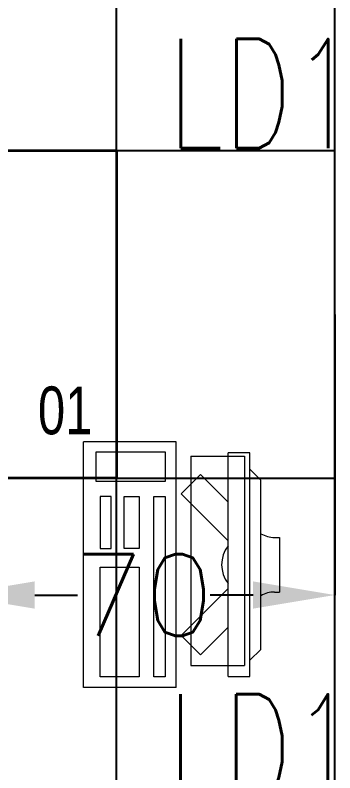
# Model space of a CAD drawing. Extents: x -12260 to 57327, y -29287 to 19916.
# Drawn here: x 38790 to 39376, y 6796 to 8183 of the extents above; entities that cross this region are included whole.
import ezdxf
from ezdxf.enums import TextEntityAlignment as Align

# ---------------------------------------------------------------- set-up
doc = ezdxf.new("R2010")
doc.units = 0
doc.header["$LTSCALE"] = 0.25
doc.linetypes.add('DASHDOT', pattern=[25.4, 12.7, -6.35, 0, -6.35])
for name, color, linetype, lineweight in [('01-First Floor$0$72_EGR_EQP_TAG', 142, 'Continuous', 5), ('01-First Floor$0$LOADING', 253, 'Continuous', 5), ('01-First Floor$0$Walls', 251, 'Continuous', 5), ('E-DIM', 6, 'Continuous', 18), ('E-LITE-CIRC-NUMB', 6, 'Continuous', 25), ('E-LITE-CLNG', 150, 'Continuous', 35), ('E-LITE-CLNG-CNDT', 6, 'DASHDOT', 35), ('E-LITE-CTRL', 6, 'Continuous', 25), ('E-LITE-IDEN', 6, 'Continuous', 25)]:
    doc.layers.add(name, color=color, linetype=linetype, lineweight=lineweight)
doc.layers.add('01-First Floor$0$FALSE CEILING', color=251, linetype='Continuous')
doc.styles.add('01-First Floor$0$X3G_ENTITY_257CFD', font='swisscl.ttf', dxfattribs={"height": 200})
doc.styles.add('DC_SIMPLEX', font='SIMPLEX.shx', dxfattribs={"width": 0.7})
doc.styles.get("Standard").update_dxf_attribs({"font": 'romans.shx'})
doc.dimstyles.get("Standard").update_dxf_attribs({"dimtxt": 150, "dimasz": 150, "dimexe": 0.18, "dimexo": 0.0625, "dimgap": 0.09, "dimtad": 0, "dimtih": 1, "dimtoh": 1, "dimdec": 0, "dimlfac": 0.1, "dimzin": 0, "dimdsep": 46, "dimtxsty": 'Standard', "dimcen": 0.09, "dimclrd": 6, "dimadec": 0, "dimazin": 0, "dimtfac": 1, "dimtdec": 0, "dimtofl": 0, "dimtmove": 0, "dimatfit": 3, "dimfxl": 1, "dimtolj": 1, "dimtzin": 0, "dimarcsym": 0})

# ---------------------------------------------------------------- blocks, each defined once
blk = doc.blocks.new('01-First Floor$0$ITCWLS1-P')
at = {"layer": '01-First Floor$0$LOADING'}
for p, q in [((-0.17, 0.45), (-0.17, 0)), ((-0.17, 0.45), (0, 0.45)), ((0, 0.45), (0, 0)), ((-0.1496, 0.4305), (-0.1291, 0.4305)), ((-0.1291, 0.4305), (-0.1291, 0.4089)), ((-0.2651, 0.43, 0), (-0.3051, 0.43, 0)), ((-0.3051, 0.43, 0), (-0.3051, 0.02, 0)), ((-0.2651, 0.43, 0), (-0.2651, 0.02, 0)), ((-0.197, 0.4094), (-0.295, 0.4094)), ((-0.295, 0.0264), (-0.295, 0.4094)), ((-0.197, 0.0264), (-0.197, 0.4094)), ((-0.3251, 0.38, 0), (-0.3051, 0.4, 0)), ((-0.3251, 0.38, 0), (-0.3251, 0.07, 0)), ((-0.3503, 0.275), (-0.3596, 0.275)), ((-0.3596, 0.175), (-0.3596, 0.275)), ((-0.3503, 0.175), (-0.3596, 0.175)), ((-0.3251, 0.07, 0), (-0.3051, 0.05, 0)), ((-0.3051, 0.02, 0), (-0.2651, 0.02, 0)), ((-0.197, 0.0264), (-0.295, 0.0264)), ((-0.17, 0), (0, 0))]:
    blk.add_line(p, q, dxfattribs=at)
at = {"layer": '01-First Floor$0$LOADING', "extrusion": (2.48281e-10, 3.18408e-10, -1)}
for p, q in [((-0.2651, 0.3395), (-0.2144, 0.3902)), ((-0.1791, 0.3548), (-0.2144, 0.3902)), ((-0.2651, 0.2688), (-0.1791, 0.3548))]:
    blk.add_line(p, q, dxfattribs=at)
at = {"layer": '01-First Floor$0$LOADING', "extrusion": (2.48281e-10, -3.18408e-10, -1)}
for p, q in [((-0.2651, 0.1812), (-0.1791, 0.0952)), ((-0.2651, 0.1105), (-0.2144, 0.0598)), ((-0.1791, 0.0952), (-0.2144, 0.0598))]:
    blk.add_line(p, q, dxfattribs=at)
at = {"layer": '01-First Floor$0$LOADING'}
for points in [[(-0.1291, 0.4089), (-0.1291, 0.1), (-0.1496, 0.1), (-0.1496, 0.4305)], [(-0.1496, 0.1), (-0.1496, 0.1), (-0.1496, 0.1), (-0.1496, 0.1), (-0.1496, 0.1), (-0.1496, 0.1), (-0.1496, 0.1), (-0.1496, 0.1), (-0.1496, 0.1)], [(-0.1496, 0.1), (-0.1496, 0.1), (-0.1496, 0.1), (-0.1496, 0.1), (-0.1496, 0.1), (-0.1496, 0.1), (-0.1496, 0.1), (-0.1496, 0.1), (-0.1496, 0.1), (-0.1496, 0.1), (-0.1496, 0.1), (-0.1496, 0.1), (-0.1496, 0.1), (-0.1496, 0.1), (-0.1496, 0.1), (-0.1496, 0.1), (-0.1496, 0.1), (-0.1496, 0.1)], [(-0.1496, 0.1), (-0.1496, 0.1), (-0.1496, 0.1), (-0.1496, 0.1), (-0.1496, 0.1), (-0.1496, 0.1), (-0.1496, 0.1), (-0.1496, 0.1), (-0.1496, 0.1), (-0.1496, 0.1)], [(-0.1496, 0.1), (-0.1496, 0.1), (-0.1496, 0.1), (-0.1496, 0.1), (-0.1496, 0.1), (-0.1496, 0.1), (-0.1496, 0.1)], [(-0.1496, 0.1), (-0.1496, 0.1), (-0.1496, 0.1), (-0.1496, 0.1), (-0.1496, 0.1), (-0.1496, 0.1), (-0.1496, 0.1), (-0.1496, 0.1), (-0.1496, 0.1), (-0.1496, 0.1)], [(-0.1496, 0.1), (-0.1496, 0.1), (-0.1496, 0.1), (-0.1496, 0.1), (-0.1496, 0.1), (-0.1496, 0.1), (-0.1496, 0.1), (-0.1496, 0.1), (-0.1496, 0.1), (-0.1496, 0.1), (-0.1496, 0.1), (-0.1496, 0.1), (-0.1496, 0.1), (-0.1496, 0.1), (-0.1496, 0.1)], [(-0.1496, 0.1), (-0.1496, 0.1), (-0.1496, 0.1), (-0.1496, 0.1), (-0.1496, 0.1), (-0.1496, 0.1), (-0.1496, 0.1), (-0.1496, 0.1), (-0.1496, 0.1), (-0.1496, 0.1)], [(-0.1496, 0.1), (-0.1496, 0.1), (-0.1496, 0.1), (-0.1496, 0.1), (-0.1496, 0.1), (-0.1496, 0.1), (-0.1496, 0.1), (-0.1496, 0.1), (-0.1496, 0.1), (-0.1496, 0.1)], [(-0.1496, 0.1), (-0.1496, 0.1), (-0.1496, 0.1), (-0.1496, 0.1), (-0.1496, 0.1), (-0.1496, 0.1), (-0.1496, 0.1), (-0.1496, 0.1), (-0.1496, 0.1), (-0.1496, 0.1), (-0.1496, 0.1), (-0.1496, 0.1), (-0.1496, 0.1), (-0.1496, 0.1), (-0.1496, 0.1), (-0.1496, 0.1), (-0.1496, 0.1), (-0.1496, 0.1), (-0.1496, 0.1), (-0.1496, 0.1), (-0.1496, 0.1), (-0.1496, 0.1), (-0.1496, 0.1), (-0.1496, 0.1), (-0.1496, 0.1), (-0.1496, 0.1), (-0.1496, 0.1), (-0.1496, 0.1), (-0.1496, 0.1), (-0.1496, 0.1), (-0.1496, 0.1), (-0.1496, 0.1), (-0.1496, 0.1), (-0.1496, 0.1), (-0.1496, 0.1), (-0.1496, 0.1), (-0.1496, 0.1), (-0.1496, 0.1), (-0.1496, 0.1), (-0.1496, 0.1), (-0.1496, 0.1), (-0.1496, 0.1), (-0.1496, 0.1), (-0.1496, 0.1), (-0.1496, 0.1), (-0.1496, 0.1), (-0.1496, 0.1), (-0.1496, 0.1), (-0.1496, 0.1), (-0.1496, 0.1), (-0.1496, 0.1), (-0.1496, 0.1), (-0.1496, 0.1), (-0.1496, 0.1)], [(-0.1496, 0.1), (-0.1496, 0.1), (-0.1496, 0.1), (-0.1496, 0.1), (-0.1496, 0.1), (-0.1496, 0.1), (-0.1496, 0.1), (-0.1496, 0.1), (-0.1496, 0.1), (-0.1496, 0.1), (-0.1496, 0.1), (-0.1496, 0.1), (-0.1496, 0.1), (-0.1496, 0.1), (-0.1496, 0.1), (-0.1496, 0.1), (-0.1496, 0.1), (-0.1496, 0.1), (-0.1496, 0.1), (-0.1496, 0.1), (-0.1496, 0.1), (-0.1496, 0.1), (-0.1496, 0.1), (-0.1496, 0.1), (-0.1496, 0.1), (-0.1496, 0.1), (-0.1496, 0.1), (-0.1496, 0.1), (-0.1496, 0.1), (-0.1496, 0.1), (-0.1496, 0.1), (-0.1496, 0.1), (-0.1496, 0.1), (-0.1496, 0.1), (-0.1496, 0.1), (-0.1496, 0.1), (-0.1496, 0.1), (-0.1496, 0.1), (-0.1496, 0.1), (-0.1496, 0.1), (-0.1496, 0.1), (-0.1496, 0.1), (-0.1496, 0.1), (-0.1496, 0.1), (-0.1496, 0.1), (-0.1496, 0.1), (-0.1496, 0.1), (-0.1496, 0.1), (-0.1496, 0.1), (-0.1496, 0.1), (-0.1496, 0.1), (-0.1496, 0.1), (-0.1496, 0.1), (-0.1496, 0.1), (-0.1496, 0.1), (-0.1496, 0.1), (-0.1496, 0.1), (-0.1496, 0.1), (-0.1496, 0.1), (-0.1496, 0.1), (-0.1496, 0.1), (-0.1496, 0.1), (-0.1496, 0.1), (-0.1496, 0.1), (-0.1496, 0.1), (-0.1496, 0.1), (-0.1496, 0.1), (-0.1496, 0.1), (-0.1496, 0.1), (-0.1496, 0.1), (-0.1496, 0.1), (-0.1496, 0.1), (-0.1496, 0.1), (-0.1496, 0.1), (-0.1496, 0.1), (-0.1496, 0.1), (-0.1496, 0.1), (-0.1496, 0.1), (-0.1496, 0.1), (-0.1496, 0.1), (-0.1496, 0.1), (-0.1496, 0.1), (-0.1496, 0.1), (-0.1496, 0.1), (-0.1496, 0.1), (-0.1496, 0.1), (-0.1496, 0.1), (-0.1496, 0.1), (-0.1496, 0.1)], [(-0.1496, 0.1), (-0.1496, 0.1), (-0.1496, 0.1), (-0.1496, 0.1), (-0.1496, 0.1), (-0.1496, 0.1), (-0.1496, 0.1), (-0.1496, 0.1), (-0.1496, 0.1), (-0.1496, 0.1), (-0.1496, 0.1), (-0.1496, 0.1)], [(-0.1496, 0.1), (-0.1496, 0.1), (-0.1496, 0.1), (-0.1496, 0.1), (-0.1496, 0.1), (-0.1496, 0.1), (-0.1496, 0.1)], [(-0.1496, 0.1), (-0.1496, 0.1), (-0.1496, 0.1), (-0.1496, 0.1), (-0.1496, 0.1), (-0.1496, 0.1), (-0.1496, 0.1), (-0.1496, 0.1), (-0.1496, 0.1), (-0.1496, 0.1), (-0.1496, 0.1), (-0.1496, 0.1), (-0.1496, 0.1), (-0.1496, 0.1), (-0.1496, 0.1), (-0.1496, 0.1), (-0.1496, 0.1)], [(-0.1496, 0.1), (-0.1496, 0.1), (-0.1496, 0.1), (-0.1496, 0.1), (-0.1496, 0.1), (-0.1496, 0.1), (-0.1496, 0.1), (-0.1496, 0.1), (-0.1496, 0.1), (-0.1496, 0.1), (-0.1496, 0.1), (-0.1496, 0.1), (-0.1496, 0.1), (-0.1496, 0.1), (-0.1496, 0.1), (-0.1496, 0.1), (-0.1496, 0.1), (-0.1496, 0.1), (-0.1496, 0.1), (-0.1496, 0.1), (-0.1496, 0.1), (-0.1496, 0.1), (-0.1496, 0.1), (-0.1496, 0.1), (-0.1496, 0.1), (-0.1496, 0.1), (-0.1496, 0.1), (-0.1496, 0.1), (-0.1496, 0.1), (-0.1496, 0.1), (-0.1496, 0.1), (-0.1496, 0.1), (-0.1496, 0.1), (-0.1496, 0.1), (-0.1496, 0.1), (-0.1496, 0.1), (-0.1496, 0.1), (-0.1496, 0.1), (-0.1496, 0.1), (-0.1496, 0.1), (-0.1496, 0.1), (-0.1496, 0.1), (-0.1496, 0.1), (-0.1496, 0.1), (-0.1496, 0.1), (-0.1496, 0.1), (-0.1496, 0.1), (-0.1496, 0.1), (-0.1496, 0.1), (-0.1496, 0.1), (-0.1496, 0.1), (-0.1496, 0.1), (-0.1496, 0.1), (-0.1496, 0.1), (-0.1496, 0.1), (-0.1496, 0.1), (-0.1496, 0.1), (-0.1496, 0.1), (-0.1496, 0.1), (-0.1496, 0.1), (-0.1496, 0.1), (-0.1496, 0.1), (-0.1496, 0.1), (-0.1496, 0.1), (-0.1496, 0.1), (-0.1496, 0.1), (-0.1496, 0.1), (-0.1496, 0.1), (-0.1496, 0.1), (-0.1496, 0.1), (-0.1496, 0.1), (-0.1496, 0.1), (-0.1496, 0.1), (-0.1496, 0.1), (-0.1496, 0.1), (-0.1496, 0.1), (-0.1496, 0.1), (-0.1496, 0.1), (-0.1496, 0.1), (-0.1496, 0.1), (-0.1496, 0.1), (-0.1496, 0.1), (-0.1496, 0.1), (-0.1496, 0.1), (-0.1496, 0.1), (-0.1496, 0.1), (-0.1496, 0.1), (-0.1496, 0.1), (-0.1496, 0.1), (-0.1496, 0.1), (-0.1496, 0.1), (-0.1496, 0.1), (-0.1496, 0.1), (-0.1496, 0.1), (-0.1496, 0.1), (-0.1496, 0.1), (-0.1496, 0.1), (-0.1496, 0.1), (-0.1496, 0.1), (-0.1496, 0.1), (-0.1496, 0.1), (-0.1496, 0.1), (-0.1496, 0.1), (-0.1496, 0.1), (-0.1496, 0.1), (-0.1496, 0.1), (-0.1496, 0.1), (-0.1496, 0.1), (-0.1496, 0.1), (-0.1496, 0.1), (-0.1496, 0.1)], [(-0.1496, 0.1), (-0.1496, 0.1), (-0.1496, 0.1), (-0.1496, 0.1), (-0.1496, 0.1), (-0.1496, 0.1), (-0.1496, 0.1), (-0.1496, 0.1)]]:
    blk.add_lwpolyline(points, dxfattribs=at)
for points in [[(-0.1019, 0.4305), (-0.0304, 0.4305), (-0.0304, 0.2294), (-0.1019, 0.2294)], [(-0.1019, 0.1954), (-0.0747, 0.1954), (-0.0747, 0.1), (-0.1019, 0.1)], [(-0.0304, 0.1954), (-0.0508, 0.1954), (-0.0508, 0.1), (-0.0304, 0.1)], [(-0.1496, 0.1), (-0.1496, 0.1), (-0.1496, 0.1), (-0.1496, 0.1), (-0.1496, 0.1), (-0.1496, 0.1), (-0.1496, 0.1), (-0.1496, 0.1), (-0.1496, 0.1), (-0.1496, 0.1), (-0.1496, 0.1), (-0.1496, 0.1), (-0.1496, 0.1), (-0.1496, 0.1), (-0.1496, 0.1), (-0.1496, 0.1), (-0.1496, 0.1), (-0.1496, 0.1), (-0.1496, 0.1), (-0.1496, 0.1), (-0.1496, 0.1), (-0.1496, 0.1), (-0.1496, 0.1), (-0.1496, 0.1), (-0.1496, 0.1), (-0.1496, 0.1), (-0.1496, 0.1), (-0.1496, 0.1), (-0.1496, 0.1), (-0.1496, 0.1), (-0.1496, 0.1), (-0.1496, 0.1), (-0.1496, 0.1), (-0.1496, 0.1), (-0.1496, 0.1), (-0.1496, 0.1), (-0.1496, 0.1), (-0.1496, 0.1), (-0.1496, 0.1), (-0.1496, 0.1), (-0.1496, 0.1), (-0.1496, 0.1), (-0.1496, 0.1), (-0.1496, 0.1), (-0.1496, 0.1), (-0.1496, 0.1), (-0.1496, 0.1), (-0.1496, 0.1), (-0.1496, 0.1), (-0.1496, 0.1), (-0.1496, 0.1), (-0.1496, 0.1), (-0.1496, 0.1), (-0.1496, 0.1), (-0.1496, 0.1), (-0.1496, 0.1), (-0.1496, 0.1), (-0.1496, 0.1), (-0.1496, 0.1), (-0.1496, 0.1), (-0.1496, 0.1), (-0.1496, 0.1), (-0.1496, 0.1), (-0.1496, 0.1), (-0.1496, 0.1), (-0.1496, 0.1), (-0.1496, 0.1), (-0.1496, 0.1), (-0.1496, 0.1), (-0.1496, 0.1), (-0.1496, 0.1), (-0.1496, 0.1), (-0.1496, 0.1), (-0.1496, 0.1), (-0.1496, 0.1), (-0.1496, 0.1), (-0.1496, 0.1), (-0.1496, 0.1), (-0.1496, 0.1), (-0.1496, 0.1), (-0.1496, 0.1), (-0.1496, 0.1), (-0.1496, 0.1), (-0.1496, 0.1), (-0.1496, 0.1), (-0.1496, 0.1), (-0.1496, 0.1), (-0.1496, 0.1), (-0.1496, 0.1), (-0.1496, 0.1), (-0.1496, 0.1), (-0.1496, 0.1), (-0.1496, 0.1), (-0.1496, 0.1), (-0.1496, 0.1), (-0.1496, 0.1), (-0.1496, 0.1), (-0.1496, 0.1), (-0.1496, 0.1), (-0.1496, 0.1), (-0.1496, 0.1), (-0.1496, 0.1), (-0.1496, 0.1), (-0.1496, 0.1), (-0.1496, 0.1), (-0.1496, 0.1), (-0.1496, 0.1), (-0.1496, 0.1), (-0.1496, 0.1), (-0.1496, 0.1), (-0.1496, 0.1), (-0.1496, 0.1), (-0.1496, 0.1), (-0.1496, 0.1), (-0.1496, 0.1), (-0.1496, 0.1), (-0.1496, 0.1), (-0.1496, 0.1), (-0.1496, 0.1), (-0.1496, 0.1), (-0.1496, 0.1), (-0.1496, 0.1), (-0.1496, 0.1), (-0.1496, 0.1), (-0.1496, 0.1), (-0.1496, 0.1), (-0.1496, 0.1), (-0.1496, 0.1), (-0.1496, 0.1), (-0.1496, 0.1), (-0.1496, 0.1), (-0.1496, 0.1), (-0.1496, 0.1), (-0.1496, 0.1), (-0.1496, 0.1), (-0.1496, 0.1), (-0.1496, 0.1), (-0.1496, 0.1), (-0.1496, 0.1), (-0.1496, 0.1), (-0.1496, 0.1), (-0.1496, 0.1), (-0.1496, 0.1), (-0.1496, 0.1), (-0.1496, 0.1), (-0.1496, 0.1), (-0.1496, 0.1), (-0.1496, 0.1), (-0.1496, 0.1), (-0.1496, 0.1), (-0.1496, 0.1), (-0.1496, 0.1), (-0.1496, 0.1), (-0.1496, 0.1), (-0.1496, 0.1), (-0.1496, 0.1), (-0.1496, 0.1), (-0.1496, 0.1), (-0.1496, 0.1), (-0.1496, 0.1), (-0.1496, 0.1), (-0.1496, 0.1), (-0.1496, 0.1), (-0.1496, 0.1), (-0.1496, 0.1), (-0.1496, 0.1), (-0.1496, 0.1), (-0.1496, 0.1), (-0.1496, 0.1), (-0.1496, 0.1), (-0.1496, 0.1), (-0.1496, 0.1), (-0.1496, 0.1), (-0.1496, 0.1), (-0.1496, 0.1), (-0.1496, 0.1), (-0.1496, 0.1), (-0.1496, 0.1), (-0.1496, 0.1), (-0.1496, 0.1), (-0.1496, 0.1), (-0.1496, 0.1), (-0.1496, 0.1), (-0.1496, 0.1), (-0.1496, 0.1), (-0.1496, 0.1), (-0.1496, 0.1), (-0.1496, 0.1), (-0.1496, 0.1), (-0.1496, 0.1), (-0.1496, 0.1), (-0.1496, 0.1), (-0.1496, 0.1), (-0.1496, 0.1), (-0.1496, 0.1), (-0.1496, 0.1), (-0.1496, 0.1), (-0.1496, 0.1), (-0.1496, 0.1), (-0.1496, 0.1), (-0.1496, 0.1), (-0.1496, 0.1), (-0.1496, 0.1), (-0.1496, 0.1), (-0.1496, 0.1), (-0.1496, 0.1), (-0.1496, 0.1), (-0.1496, 0.1), (-0.1496, 0.1), (-0.1496, 0.1), (-0.1496, 0.1), (-0.1496, 0.1), (-0.1496, 0.1), (-0.1496, 0.1), (-0.1496, 0.1), (-0.1496, 0.1), (-0.1496, 0.1), (-0.1496, 0.1), (-0.1496, 0.1), (-0.1496, 0.1), (-0.1496, 0.1), (-0.1496, 0.1), (-0.1496, 0.1), (-0.1496, 0.1), (-0.1496, 0.1), (-0.1496, 0.1), (-0.1496, 0.1), (-0.1496, 0.1), (-0.1496, 0.1), (-0.1496, 0.1), (-0.1496, 0.1), (-0.1496, 0.1), (-0.1496, 0.1), (-0.1496, 0.1), (-0.1496, 0.1), (-0.1496, 0.1), (-0.1496, 0.1), (-0.1496, 0.1), (-0.1496, 0.1), (-0.1496, 0.1), (-0.1496, 0.1), (-0.1496, 0.1), (-0.1496, 0.1), (-0.1496, 0.1), (-0.1496, 0.1), (-0.1496, 0.1), (-0.1496, 0.1), (-0.1496, 0.1), (-0.1496, 0.1), (-0.1496, 0.1), (-0.1496, 0.1), (-0.1496, 0.1), (-0.1496, 0.1), (-0.1496, 0.1), (-0.1496, 0.1), (-0.1496, 0.1), (-0.1496, 0.1), (-0.1496, 0.1), (-0.1496, 0.1), (-0.1496, 0.1), (-0.1496, 0.1), (-0.1496, 0.1), (-0.1496, 0.1), (-0.1496, 0.1), (-0.1496, 0.1), (-0.1496, 0.1), (-0.1496, 0.1), (-0.1496, 0.1), (-0.1496, 0.1), (-0.1496, 0.1), (-0.1496, 0.1), (-0.1496, 0.1), (-0.1496, 0.1), (-0.1496, 0.1), (-0.1496, 0.1), (-0.1496, 0.1), (-0.1496, 0.1)], [(-0.1496, 0.1), (-0.1496, 0.1), (-0.1496, 0.1), (-0.1496, 0.1), (-0.1496, 0.1), (-0.1496, 0.1), (-0.1496, 0.1), (-0.1496, 0.1), (-0.1496, 0.1), (-0.1496, 0.1), (-0.1496, 0.1), (-0.1496, 0.1), (-0.1496, 0.1), (-0.1496, 0.1), (-0.1496, 0.1), (-0.1496, 0.1), (-0.1496, 0.1), (-0.1496, 0.1), (-0.1496, 0.1), (-0.1496, 0.1), (-0.1496, 0.1), (-0.1496, 0.1), (-0.1496, 0.1), (-0.1496, 0.1), (-0.1496, 0.1), (-0.1496, 0.1), (-0.1496, 0.1), (-0.1496, 0.1), (-0.1496, 0.1), (-0.1496, 0.1), (-0.1496, 0.1), (-0.1496, 0.1), (-0.1496, 0.1), (-0.1496, 0.1), (-0.1496, 0.1), (-0.1496, 0.1), (-0.1496, 0.1), (-0.1496, 0.1), (-0.1496, 0.1), (-0.1496, 0.1), (-0.1496, 0.1), (-0.1496, 0.1), (-0.1496, 0.1), (-0.1496, 0.1), (-0.1496, 0.1), (-0.1496, 0.1), (-0.1496, 0.1), (-0.1496, 0.1), (-0.1496, 0.1), (-0.1496, 0.1), (-0.1496, 0.1), (-0.1496, 0.1), (-0.1496, 0.1), (-0.1496, 0.1), (-0.1496, 0.1), (-0.1496, 0.1), (-0.1496, 0.1), (-0.1496, 0.1), (-0.1496, 0.1), (-0.1496, 0.1), (-0.1496, 0.1), (-0.1496, 0.1), (-0.1496, 0.1), (-0.1496, 0.1), (-0.1496, 0.1), (-0.1496, 0.1), (-0.1496, 0.1), (-0.1496, 0.1), (-0.1496, 0.1), (-0.1496, 0.1), (-0.1496, 0.1), (-0.1496, 0.1), (-0.1496, 0.1), (-0.1496, 0.1), (-0.1496, 0.1), (-0.1496, 0.1), (-0.1496, 0.1), (-0.1496, 0.1), (-0.1496, 0.1), (-0.1496, 0.1), (-0.1496, 0.1), (-0.1496, 0.1), (-0.1496, 0.1), (-0.1496, 0.1), (-0.1496, 0.1), (-0.1496, 0.1), (-0.1496, 0.1), (-0.1496, 0.1), (-0.1496, 0.1), (-0.1496, 0.1), (-0.1496, 0.1), (-0.1496, 0.1), (-0.1496, 0.1), (-0.1496, 0.1), (-0.1496, 0.1), (-0.1496, 0.1), (-0.1496, 0.1), (-0.1496, 0.1), (-0.1496, 0.1), (-0.1496, 0.1), (-0.1496, 0.1), (-0.1496, 0.1), (-0.1496, 0.1), (-0.1496, 0.1), (-0.1496, 0.1), (-0.1496, 0.1), (-0.1496, 0.1), (-0.1496, 0.1), (-0.1496, 0.1), (-0.1496, 0.1), (-0.1496, 0.1), (-0.1496, 0.1), (-0.1496, 0.1), (-0.1496, 0.1), (-0.1496, 0.1), (-0.1496, 0.1), (-0.1496, 0.1), (-0.1496, 0.1), (-0.1496, 0.1), (-0.1496, 0.1), (-0.1496, 0.1), (-0.1496, 0.1), (-0.1496, 0.1), (-0.1496, 0.1), (-0.1496, 0.1), (-0.1496, 0.1), (-0.1496, 0.1), (-0.1496, 0.1), (-0.1496, 0.1), (-0.1496, 0.1), (-0.1496, 0.1), (-0.1496, 0.1), (-0.1496, 0.1), (-0.1496, 0.1), (-0.1496, 0.1), (-0.1496, 0.1), (-0.1496, 0.1), (-0.1496, 0.1), (-0.1496, 0.1), (-0.1496, 0.1), (-0.1496, 0.1), (-0.1496, 0.1), (-0.1496, 0.1), (-0.1496, 0.1), (-0.1496, 0.1), (-0.1496, 0.1), (-0.1496, 0.1), (-0.1496, 0.1), (-0.1496, 0.1), (-0.1496, 0.1), (-0.1496, 0.1), (-0.1496, 0.1), (-0.1496, 0.1), (-0.1496, 0.1), (-0.1496, 0.1), (-0.1496, 0.1), (-0.1496, 0.1), (-0.1496, 0.1), (-0.1496, 0.1), (-0.1496, 0.1), (-0.1496, 0.1), (-0.1496, 0.1), (-0.1496, 0.1), (-0.1496, 0.1), (-0.1496, 0.1), (-0.1496, 0.1), (-0.1496, 0.1), (-0.1496, 0.1), (-0.1496, 0.1), (-0.1496, 0.1), (-0.1496, 0.1), (-0.1496, 0.1), (-0.1496, 0.1), (-0.1496, 0.1), (-0.1496, 0.1), (-0.1496, 0.1), (-0.1496, 0.1), (-0.1496, 0.1), (-0.1496, 0.1), (-0.1496, 0.1), (-0.1496, 0.1), (-0.1496, 0.1), (-0.1496, 0.1), (-0.1496, 0.1), (-0.1496, 0.1), (-0.1496, 0.1), (-0.1496, 0.1), (-0.1496, 0.1), (-0.1496, 0.1), (-0.1496, 0.1), (-0.1496, 0.1), (-0.1496, 0.1), (-0.1496, 0.1), (-0.1496, 0.1), (-0.1496, 0.1), (-0.1496, 0.1), (-0.1496, 0.1), (-0.1496, 0.1), (-0.1496, 0.1), (-0.1496, 0.1), (-0.1496, 0.1), (-0.1496, 0.1), (-0.1496, 0.1), (-0.1496, 0.1), (-0.1496, 0.1), (-0.1496, 0.1), (-0.1496, 0.1), (-0.1496, 0.1), (-0.1496, 0.1), (-0.1496, 0.1), (-0.1496, 0.1), (-0.1496, 0.1), (-0.1496, 0.1), (-0.1496, 0.1)], [(-0.1496, 0.1), (-0.1496, 0.1), (-0.1496, 0.1), (-0.1496, 0.1), (-0.1496, 0.1), (-0.1496, 0.1), (-0.1496, 0.1), (-0.1496, 0.1), (-0.1496, 0.1), (-0.1496, 0.1), (-0.1496, 0.1), (-0.1496, 0.1), (-0.1496, 0.1), (-0.1496, 0.1), (-0.1496, 0.1), (-0.1496, 0.1), (-0.1496, 0.1), (-0.1496, 0.1), (-0.1496, 0.1), (-0.1496, 0.1), (-0.1496, 0.1), (-0.1496, 0.1), (-0.1496, 0.1), (-0.1496, 0.1), (-0.1496, 0.1), (-0.1496, 0.1), (-0.1496, 0.1), (-0.1496, 0.1), (-0.1496, 0.1), (-0.1496, 0.1), (-0.1496, 0.1), (-0.1496, 0.1), (-0.1496, 0.1), (-0.1496, 0.1), (-0.1496, 0.1), (-0.1496, 0.1), (-0.1496, 0.1), (-0.1496, 0.1), (-0.1496, 0.1), (-0.1496, 0.1), (-0.1496, 0.1), (-0.1496, 0.1), (-0.1496, 0.1), (-0.1496, 0.1), (-0.1496, 0.1), (-0.1496, 0.1), (-0.1496, 0.1), (-0.1496, 0.1), (-0.1496, 0.1), (-0.1496, 0.1), (-0.1496, 0.1), (-0.1496, 0.1), (-0.1496, 0.1), (-0.1496, 0.1), (-0.1496, 0.1), (-0.1496, 0.1), (-0.1496, 0.1), (-0.1496, 0.1), (-0.1496, 0.1), (-0.1496, 0.1), (-0.1496, 0.1), (-0.1496, 0.1), (-0.1496, 0.1), (-0.1496, 0.1), (-0.1496, 0.1), (-0.1496, 0.1), (-0.1496, 0.1), (-0.1496, 0.1), (-0.1496, 0.1), (-0.1496, 0.1), (-0.1496, 0.1), (-0.1496, 0.1), (-0.1496, 0.1), (-0.1496, 0.1), (-0.1496, 0.1), (-0.1496, 0.1), (-0.1496, 0.1), (-0.1496, 0.1), (-0.1496, 0.1), (-0.1496, 0.1), (-0.1496, 0.1), (-0.1496, 0.1), (-0.1496, 0.1), (-0.1496, 0.1), (-0.1496, 0.1), (-0.1496, 0.1), (-0.1496, 0.1), (-0.1496, 0.1), (-0.1496, 0.1), (-0.1496, 0.1), (-0.1496, 0.1), (-0.1496, 0.1), (-0.1496, 0.1), (-0.1496, 0.1), (-0.1496, 0.1), (-0.1496, 0.1), (-0.1496, 0.1), (-0.1496, 0.1), (-0.1496, 0.1), (-0.1496, 0.1), (-0.1496, 0.1), (-0.1496, 0.1), (-0.1496, 0.1), (-0.1496, 0.1), (-0.1496, 0.1), (-0.1496, 0.1), (-0.1496, 0.1), (-0.1496, 0.1), (-0.1496, 0.1), (-0.1496, 0.1), (-0.1496, 0.1), (-0.1496, 0.1), (-0.1496, 0.1), (-0.1496, 0.1), (-0.1496, 0.1), (-0.1496, 0.1), (-0.1496, 0.1), (-0.1496, 0.1), (-0.1496, 0.1), (-0.1496, 0.1), (-0.1496, 0.1), (-0.1496, 0.1), (-0.1496, 0.1), (-0.1496, 0.1), (-0.1496, 0.1), (-0.1496, 0.1), (-0.1496, 0.1), (-0.1496, 0.1), (-0.1496, 0.1), (-0.1496, 0.1), (-0.1496, 0.1), (-0.1496, 0.1), (-0.1496, 0.1), (-0.1496, 0.1), (-0.1496, 0.1), (-0.1496, 0.1), (-0.1496, 0.1), (-0.1496, 0.1), (-0.1496, 0.1), (-0.1496, 0.1), (-0.1496, 0.1), (-0.1496, 0.1), (-0.1496, 0.1), (-0.1496, 0.1), (-0.1496, 0.1), (-0.1496, 0.1), (-0.1496, 0.1), (-0.1496, 0.1), (-0.1496, 0.1), (-0.1496, 0.1), (-0.1496, 0.1), (-0.1496, 0.1), (-0.1496, 0.1), (-0.1496, 0.1), (-0.1496, 0.1), (-0.1496, 0.1), (-0.1496, 0.1), (-0.1496, 0.1), (-0.1496, 0.1), (-0.1496, 0.1), (-0.1496, 0.1), (-0.1496, 0.1), (-0.1496, 0.1), (-0.1496, 0.1), (-0.1496, 0.1), (-0.1496, 0.1), (-0.1496, 0.1), (-0.1496, 0.1), (-0.1496, 0.1), (-0.1496, 0.1), (-0.1496, 0.1), (-0.1496, 0.1), (-0.1496, 0.1), (-0.1496, 0.1), (-0.1496, 0.1), (-0.1496, 0.1), (-0.1496, 0.1), (-0.1496, 0.1), (-0.1496, 0.1), (-0.1496, 0.1), (-0.1496, 0.1), (-0.1496, 0.1), (-0.1496, 0.1), (-0.1496, 0.1), (-0.1496, 0.1), (-0.1496, 0.1), (-0.1496, 0.1), (-0.1496, 0.1), (-0.1496, 0.1), (-0.1496, 0.1), (-0.1496, 0.1), (-0.1496, 0.1), (-0.1496, 0.1), (-0.1496, 0.1), (-0.1496, 0.1), (-0.1496, 0.1), (-0.1496, 0.1), (-0.1496, 0.1), (-0.1496, 0.1), (-0.1496, 0.1), (-0.1496, 0.1), (-0.1496, 0.1), (-0.1496, 0.1), (-0.1496, 0.1), (-0.1496, 0.1), (-0.1496, 0.1), (-0.1496, 0.1), (-0.1496, 0.1), (-0.1496, 0.1), (-0.1496, 0.1), (-0.1496, 0.1), (-0.1496, 0.1), (-0.1496, 0.1), (-0.1496, 0.1), (-0.1496, 0.1), (-0.1496, 0.1), (-0.1496, 0.1), (-0.1496, 0.1), (-0.1496, 0.1)], [(-0.1496, 0.0727), (-0.0236, 0.0727), (-0.0236, 0.0182), (-0.1496, 0.0182)]]:
    blk.add_lwpolyline(points, close=True, dxfattribs=at)
for centre, radius, start, end in [((-0.3503, 0.325), 0.05, 270, 300.3093), ((-0.3089, 0.225), 0.0556, 321.9431, 38.0569), ((-0.3503, 0.125), 0.05, 59.6907, 90)]:
    blk.add_arc(centre, radius, start, end, dxfattribs=at)
blk = doc.blocks.new('01-First Floor')
at = {"layer": '01-First Floor$0$FALSE CEILING', "linetype": 'Continuous'}
for p, q in [((38976, 5535), (38976, 8610)), ((35376, 7935), (39376, 7935)), ((35376, 7335), (39376, 7335))]:
    blk.add_line(p, q, dxfattribs=at)
at = {"layer": '01-First Floor$0$FALSE CEILING'}
blk.add_line((39376, 5535, -0.1), (39376, 8610, -0.1), dxfattribs=at)
blk.add_lwpolyline([(39376, 8610), (35376, 8610), (35376, 5535), (39376, 5535)], close=True, dxfattribs=at)
at = {"layer": '01-First Floor$0$LOADING'}
blk.add_line((39376, 5535, -0.1), (39376, 8610, -0.1), dxfattribs=at)
at = {"layer": '01-First Floor$0$Walls'}
blk.add_line((39376, 5535), (39376, 8610), dxfattribs=at)
at = {"layer": '01-First Floor$0$LOADING', "xscale": 1000, "yscale": 1000, "zscale": 1000, "rotation": 180}
blk.add_blockref('01-First Floor$0$ITCWLS1-P', (38915.2, 7401.8, -0.1), dxfattribs=at)
at = {"layer": '01-First Floor$0$72_EGR_EQP_TAG', "insert": (38881.7, 7503.1, -0.1), "char_height": 87.47, "attachment_point": 2, "style": '01-First Floor$0$X3G_ENTITY_257CFD'}
blk.add_mtext('01', dxfattribs=at)
blk = doc.blocks.new('*U16')
blk.add_lwpolyline([(-300, 300), (-300, -300), (300, -300), (300, 300)], close=True)
blk.add_circle((0, 0), 45)
at = {"layer": 'E-LITE-CIRC-NUMB', "style": 'DC_SIMPLEX', "width": 0.7, "flags": 8}
blk.add_attdef('CIRCUIT', text='', height=200, rotation=0, dxfattribs=at).set_placement((-473.9, 300), align=Align.RIGHT)
at = {"layer": 'E-LITE-CTRL', "style": 'DC_SIMPLEX', "width": 0.7, "flags": 8}
blk.add_attdef('CONTROL', (1118.9, -935), '', height=200, rotation=360, dxfattribs=at)
at = {"layer": 'E-LITE-IDEN', "style": 'DC_SIMPLEX', "width": 0.7, "flags": 8}
blk.add_attdef('TYPE', (460.4, 457.6), '', height=200, rotation=360, dxfattribs=at)
blk = doc.blocks.new('*D247')
at = {"layer": 'Defpoints', "color": 0}
for p in [(38676, 7635.1), (39376, 7635.1, -0.1), (39376, 7121.3)]:
    blk.add_point(p, dxfattribs=at)
at = {"layer": 'E-DIM', "color": 0, "lineweight": -2, "transparency": 16777216}
for p, q in [((38676, 7635), (38676, 7121.1)), ((39376, 7635), (39376, 7121.1))]:
    blk.add_line(p, q, dxfattribs=at)
at = {"layer": 'E-DIM', "color": 6, "lineweight": -2, "transparency": 16777216}
for p, q in [((38826, 7121.3), (38904.5, 7121.3)), ((39226, 7121.3), (39147.5, 7121.3))]:
    blk.add_line(p, q, dxfattribs=at)
at = {"layer": 'E-DIM', "color": 6, "transparency": 16777216}
for points in [[(38826, 7146.3), (38826, 7096.3), (38676, 7121.3)], [(39226, 7146.3), (39226, 7096.3), (39376, 7121.3)]]:
    blk.add_solid(points, dxfattribs=at)
at = {"layer": 'E-DIM', "color": 7, "transparency": 16777216, "insert": (39026, 7121.3), "char_height": 150, "attachment_point": 5}
blk.add_mtext('\\A1;70', dxfattribs=at)
blk = doc.blocks.new('*D248')
at = {"layer": 'Defpoints', "color": 0}
for p in [(38109.4, 8610), (39376, 8610, -0.1), (38676, 7635.1)]:
    blk.add_point(p, dxfattribs=at)
at = {"layer": 'E-DIM', "color": 0, "lineweight": -2, "transparency": 16777216}
for p, q in [((39375.9, 8610), (38109.2, 8610)), ((38675.9, 7635.1), (38109.2, 7635.1))]:
    blk.add_line(p, q, dxfattribs=at)
at = {"layer": 'E-DIM', "color": 6, "lineweight": -2, "transparency": 16777216}
for p, q in [((38109.4, 8460), (38109.4, 8197.6)), ((38109.4, 7785.1), (38109.4, 8047.4))]:
    blk.add_line(p, q, dxfattribs=at)
at = {"layer": 'E-DIM', "color": 6, "transparency": 16777216}
for points in [[(38084.4, 8460), (38134.4, 8460), (38109.4, 8610)], [(38084.4, 7785.1), (38134.4, 7785.1), (38109.4, 7635.1)]]:
    blk.add_solid(points, dxfattribs=at)
at = {"layer": 'E-DIM', "color": 7, "transparency": 16777216, "insert": (38109.4, 8122.5), "char_height": 150, "attachment_point": 5}
blk.add_mtext('\\A1;97', dxfattribs=at)

msp = doc.modelspace()

# ---------------------------------------------------------------- block references
at = {"layer": 'E-LITE-CLNG'}
ref = msp.add_blockref('*U16', (38676, 7635.1), dxfattribs=dict(at, xscale=-1))
ref.add_attrib('TYPE', 'LD1', (39069.5, 7939.5), dxfattribs={"layer": 'E-LITE-IDEN', "height": 200, "rotation": 0, "style": 'DC_SIMPLEX', "width": 0.7, "flags": 8})
ref = msp.add_blockref('*U16', (38675.9, 6435.1), dxfattribs=dict(at, xscale=-1))
ref.add_attrib('TYPE', 'LD1', (39069.4, 6739.5), dxfattribs={"layer": 'E-LITE-IDEN', "height": 200, "rotation": 0, "style": 'DC_SIMPLEX', "width": 0.7, "flags": 8})
at = {"layer": 'E-LITE-CLNG-CNDT'}
msp.add_blockref('01-First Floor', (0, 0), dxfattribs=at)

# ---------------------------------------------------------------- dimensions: what is measured, and where the dimension line sits
at = {"layer": 'E-DIM'}
dim = msp.add_linear_dim(base=(38109.4, 8610), p1=(38676, 7635.1), p2=(39376, 8610, -0.1), angle=90, dimstyle='Standard', override={"dimclrt": 7}, dxfattribs=at)
dim.commit()
dim.dimension.update_dxf_attribs({"geometry": '*D248', "text_midpoint": (38109.4, 8122.5)})
dim = msp.add_linear_dim(base=(39376, 7121.3), p1=(38676, 7635.1), p2=(39376, 7635.1, -0.1), dimstyle='Standard', override={"dimclrt": 7}, dxfattribs=at)
dim.commit()
dim.dimension.update_dxf_attribs({"geometry": '*D247', "text_midpoint": (39026, 7121.3)})

doc.saveas('drawing.dxf')
